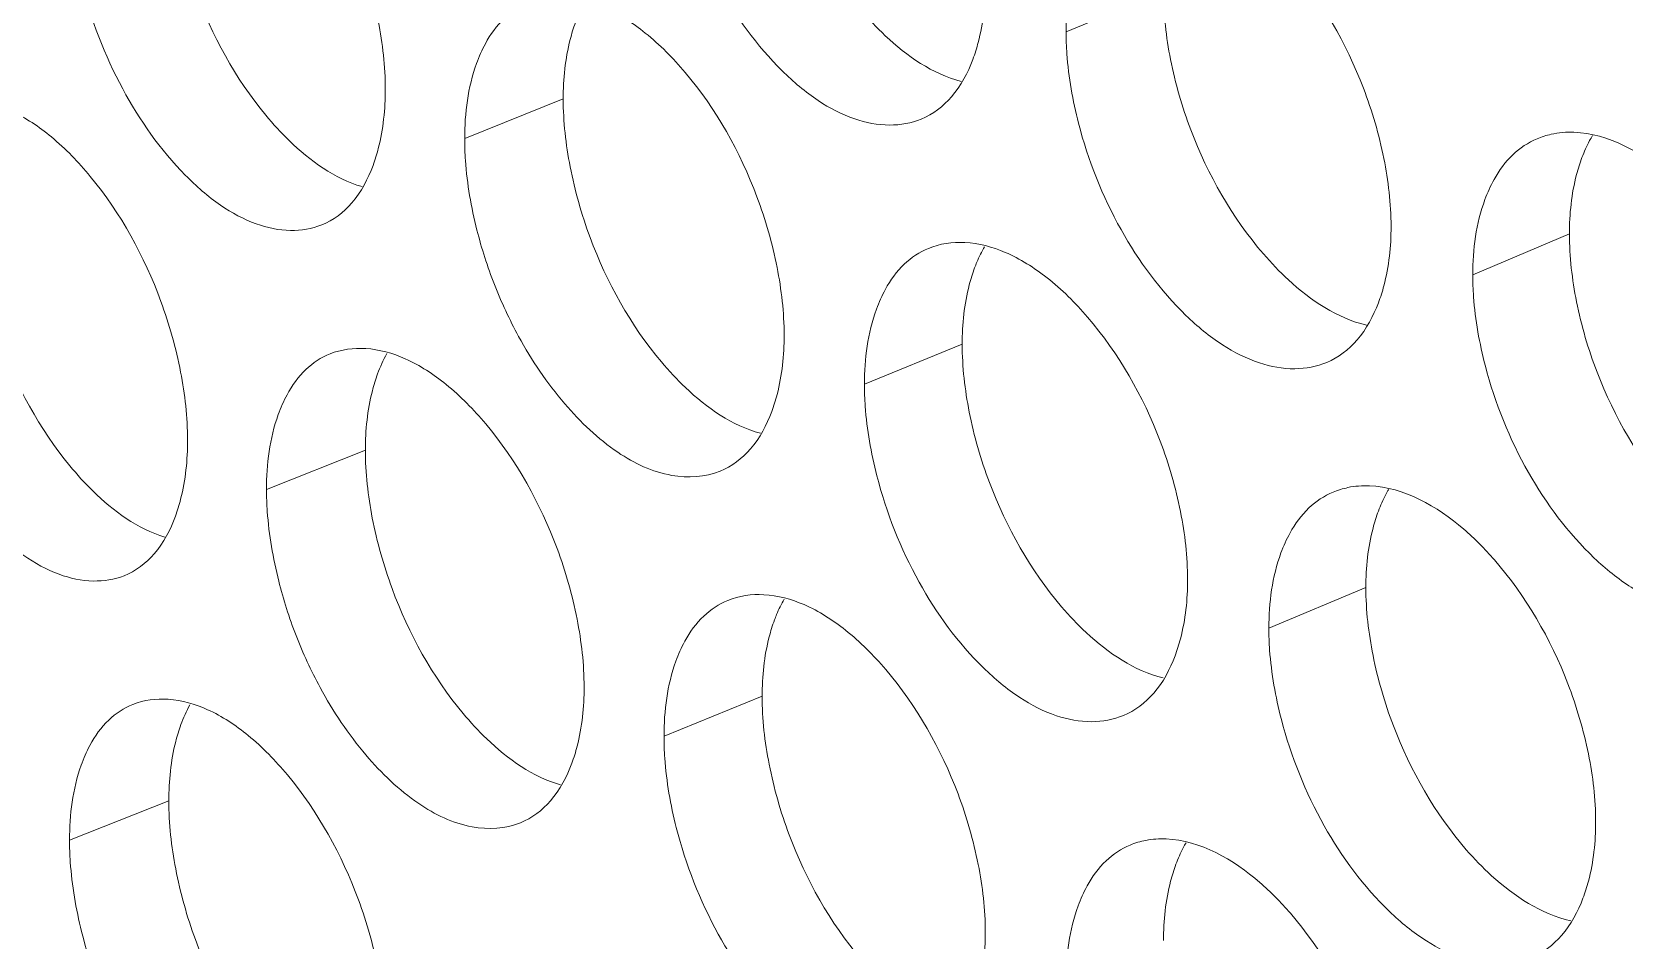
# Model space of a CAD drawing. Header units: millimetres. Extents: x 1177 to 4147, y 93 to 2194.
# Drawn here: x 2538.85 to 2552.07, y 868.62 to 876.15 of the extents above; entities that cross this region are included whole.
import ezdxf

# ---------------------------------------------------------------- set-up
doc = ezdxf.new("R2010")
doc.units = ezdxf.units.MM
doc.header["$LTSCALE"] = 0.1
doc.layers.get('0').update_dxf_attribs({"lineweight": 13})
doc.layers.add('标注', color=251, linetype='Continuous', lineweight=9)

# ---------------------------------------------------------------- blocks, each defined once
blk = doc.blocks.new('02')
at = {"layer": '标注'}
for p, q in [((4409.479, 843.393), (4408.324, 842.914)), ((4402.363, 842.12), (4401.195, 841.65)), ((4414.291, 840.519), (4413.145, 840.035)), ((4407.093, 839.213), (4405.934, 838.737)), ((4400.018, 837.957), (4398.846, 837.489)), ((4411.878, 836.328), (4410.728, 835.847)), ((4404.721, 835.039), (4403.558, 834.566)), ((4397.688, 833.8), (4396.511, 833.335)), ((4397.688, 833.8), (4396.511, 833.335))]:
    blk.add_line(p, q, dxfattribs=at)
for centre, radius, start, end in [((4414.281, 840.763), 0.96, 102.3564, 112.9065), ((4411.856, 836.58), 0.952, 101.531, 112.7006)]:
    blk.add_arc(centre, radius, start, end, dxfattribs=at)
for points, knots in [([(4400.254, 842.235), (4400.254, 842.505), (4400.189, 843.065), (4399.882, 844.151), (4399.457, 844.921), (4399.094, 845.357)], [0, 0, 0, 0, 0.239421, 0.496413, 1, 1, 1, 1]), ([(4397.688, 845.05), (4397.688, 844.78), (4397.751, 844.219), (4398.056, 843.133), (4398.477, 842.362), (4398.838, 841.926)], [0, 0, 0, 0, 0.239633, 0.496767, 1, 1, 1, 1]), ([(4403.704, 844.732), (4403.816, 844.294), (4404.139, 843.47), (4404.767, 842.598), (4405.356, 842.097), (4405.791, 841.87), (4406.218, 841.785), (4406.49, 841.833), (4406.608, 841.881)], [0, 0, 0, 0, 0.303606, 0.588083, 0.712204, 0.820335, 0.914512, 1, 1, 1, 1]), ([(4408.574, 844.041), (4408.532, 843.966), (4408.375, 843.61), (4408.324, 843.215), (4408.324, 842.914)], [0, 0, 0, 0, 0.223347, 1, 1, 1, 1]), ([(4412.177, 840.609), (4412.177, 840.879), (4412.11, 841.439), (4411.793, 842.523), (4411.355, 843.287), (4410.983, 843.717)], [0, 0, 0, 0, 0.23906, 0.495656, 1, 1, 1, 1]), ([(4396.654, 843.5), (4396.764, 843.063), (4397.079, 842.24), (4397.694, 841.365), (4398.271, 840.858), (4398.697, 840.626), (4399.116, 840.536), (4399.384, 840.579), (4399.5, 840.626)], [0, 0, 0, 0, 0.305092, 0.590325, 0.714405, 0.822131, 0.915528, 1, 1, 1, 1]), ([(4407.219, 842.589), (4407.244, 842.655), (4407.335, 842.947), (4407.367, 843.257), (4407.367, 843.493)], [0, 0, 0, 0, 0.229953, 1, 1, 1, 1]), ([(4409.479, 843.393), (4409.479, 843.123), (4409.544, 842.563), (4409.858, 841.479), (4410.293, 840.713), (4410.664, 840.283)], [0, 0, 0, 0, 0.239274, 0.496012, 1, 1, 1, 1]), ([(4401.95, 843.259), (4401.844, 843.217), (4401.64, 843.081), (4401.499, 842.884), (4401.44, 842.774)], [0, 0, 0, 0, 0.477116, 1, 1, 1, 1]), ([(4403.809, 842.434), (4403.666, 842.603), (4403.374, 842.899), (4402.886, 843.217), (4402.398, 843.355), (4402.083, 843.313), (4401.95, 843.259)], [0, 0, 0, 0, 0.307992, 0.574392, 0.80034, 1, 1, 1, 1]), ([(4402.508, 843.025), (4402.484, 842.959), (4402.394, 842.666), (4402.363, 842.356), (4402.363, 842.12)], [0, 0, 0, 0, 0.229578, 1, 1, 1, 1]), ([(4405.893, 843.173), (4405.983, 843.067), (4406.316, 842.711), (4406.742, 842.416), (4407.081, 842.328)], [0, 0, 0, 0, 0.285322, 1, 1, 1, 1]), ([(4408.324, 842.914), (4408.324, 842.827), (4408.339, 842.463), (4408.403, 842.101), (4408.472, 841.832)], [0, 0, 0, 0, 0.237972, 1, 1, 1, 1]), ([(4401.44, 842.774), (4401.399, 842.699), (4401.244, 842.344), (4401.195, 841.95), (4401.195, 841.65)], [0, 0, 0, 0, 0.222686, 1, 1, 1, 1]), ([(4404.982, 839.318), (4404.982, 839.588), (4404.917, 840.148), (4404.605, 841.233), (4404.176, 842), (4403.809, 842.434)], [0, 0, 0, 0, 0.239276, 0.49611, 1, 1, 1, 1]), ([(4406.608, 841.881), (4406.745, 841.938), (4407.009, 842.141), (4407.16, 842.429), (4407.219, 842.589)], [0, 0, 0, 0, 0.46659, 1, 1, 1, 1]), ([(4396.757, 841.201), (4396.618, 841.37), (4396.333, 841.667), (4395.857, 841.987), (4395.38, 842.131), (4395.069, 842.094), (4394.939, 842.043)], [0, 0, 0, 0, 0.309532, 0.576416, 0.801728, 1, 1, 1, 1]), ([(4400.109, 841.332), (4400.133, 841.398), (4400.223, 841.691), (4400.254, 841.999), (4400.254, 842.235)], [0, 0, 0, 0, 0.229514, 1, 1, 1, 1]), ([(4402.363, 842.12), (4402.363, 841.851), (4402.427, 841.29), (4402.736, 840.205), (4403.162, 839.436), (4403.527, 839.002)], [0, 0, 0, 0, 0.239489, 0.496465, 1, 1, 1, 1]), ([(4398.838, 841.926), (4398.925, 841.821), (4399.245, 841.471), (4399.652, 841.176), (4399.979, 841.08)], [0, 0, 0, 0, 0.285211, 1, 1, 1, 1]), ([(4408.472, 841.832), (4408.585, 841.393), (4408.913, 840.568), (4409.551, 839.698), (4410.148, 839.201), (4410.589, 838.977), (4411.022, 838.896), (4411.296, 838.947), (4411.415, 838.997)], [0, 0, 0, 0, 0.302626, 0.586607, 0.710758, 0.819158, 0.913847, 1, 1, 1, 1]), ([(4415.834, 840.851), (4415.72, 840.98), (4415.315, 841.391), (4414.756, 841.71), (4414.345, 841.725)], [0, 0, 0, 0, 0.29472, 1, 1, 1, 1]), ([(4414.565, 841.686), (4414.553, 841.666), (4414.506, 841.582), (4414.466, 841.494), (4414.44, 841.425)], [0, 0, 0, 0, 0.242079, 1, 1, 1, 1]), ([(4401.195, 841.65), (4401.195, 841.563), (4401.209, 841.198), (4401.272, 840.836), (4401.34, 840.566)], [0, 0, 0, 0, 0.237892, 1, 1, 1, 1]), ([(4413.907, 841.648), (4413.802, 841.603), (4413.6, 841.467), (4413.458, 841.272), (4413.398, 841.164)], [0, 0, 0, 0, 0.479572, 1, 1, 1, 1]), ([(4399.5, 840.626), (4399.637, 840.681), (4399.901, 840.883), (4400.05, 841.172), (4400.109, 841.332)], [0, 0, 0, 0, 0.464648, 1, 1, 1, 1]), ([(4414.44, 841.425), (4414.415, 841.359), (4414.323, 841.066), (4414.291, 840.756), (4414.291, 840.519)], [0, 0, 0, 0, 0.230311, 1, 1, 1, 1]), ([(4397.91, 838.077), (4397.91, 838.347), (4397.846, 838.907), (4397.54, 839.993), (4397.119, 840.764), (4396.757, 841.201)], [0, 0, 0, 0, 0.239493, 0.496564, 1, 1, 1, 1]), ([(4413.398, 841.164), (4413.356, 841.088), (4413.196, 840.733), (4413.145, 840.336), (4413.145, 840.035)], [0, 0, 0, 0, 0.2238, 1, 1, 1, 1]), ([(4395.371, 840.898), (4395.371, 840.628), (4395.434, 840.067), (4395.736, 838.981), (4396.155, 838.209), (4396.515, 837.771)], [0, 0, 0, 0, 0.239706, 0.496917, 1, 1, 1, 1]), ([(4401.34, 840.566), (4401.396, 840.347), (4401.535, 839.915), (4401.862, 839.21), (4402.332, 838.515), (4402.943, 837.928), (4403.596, 837.612), (4404.046, 837.635), (4404.224, 837.707)], [0, 0, 0, 0, 0.152387, 0.304947, 0.522872, 0.714293, 0.870269, 1, 1, 1, 1]), ([(4412.027, 839.704), (4412.052, 839.77), (4412.145, 840.063), (4412.177, 840.373), (4412.177, 840.609)], [0, 0, 0, 0, 0.230247, 1, 1, 1, 1]), ([(4408.578, 839.534), (4408.433, 839.703), (4408.136, 839.999), (4407.641, 840.314), (4407.146, 840.449), (4406.827, 840.404), (4406.692, 840.348)], [0, 0, 0, 0, 0.30699, 0.573081, 0.799443, 1, 1, 1, 1]), ([(4407.357, 840.368), (4407.323, 840.309), (4407.283, 840.226), (4407.249, 840.14), (4407.24, 840.118)], [0, 0, 0, 0, 0.741765, 1, 1, 1, 1]), ([(4414.291, 840.519), (4414.291, 840.25), (4414.357, 839.69), (4414.675, 838.607), (4415.114, 837.843), (4415.489, 837.415)], [0, 0, 0, 0, 0.239131, 0.495711, 1, 1, 1, 1]), ([(4406.692, 840.348), (4406.587, 840.305), (4406.383, 840.169), (4406.242, 839.972), (4406.182, 839.863)], [0, 0, 0, 0, 0.478136, 1, 1, 1, 1]), ([(4410.664, 840.283), (4410.756, 840.175), (4411.099, 839.816), (4411.537, 839.521), (4411.884, 839.439)], [0, 0, 0, 0, 0.285356, 1, 1, 1, 1]), ([(4407.24, 840.118), (4407.216, 840.052), (4407.125, 839.759), (4407.093, 839.449), (4407.093, 839.213)], [0, 0, 0, 0, 0.229871, 1, 1, 1, 1]), ([(4413.145, 840.035), (4413.145, 839.949), (4413.16, 839.584), (4413.224, 839.222), (4413.295, 838.953)], [0, 0, 0, 0, 0.238027, 1, 1, 1, 1]), ([(4406.182, 839.863), (4406.141, 839.788), (4405.984, 839.433), (4405.934, 839.038), (4405.934, 838.737)], [0, 0, 0, 0, 0.223124, 1, 1, 1, 1]), ([(4411.415, 838.997), (4411.552, 839.054), (4411.815, 839.257), (4411.967, 839.546), (4412.027, 839.704)], [0, 0, 0, 0, 0.467837, 1, 1, 1, 1]), ([(4409.765, 836.423), (4409.765, 836.693), (4409.699, 837.253), (4409.384, 838.337), (4408.949, 839.103), (4408.578, 839.534)], [0, 0, 0, 0, 0.239132, 0.495807, 1, 1, 1, 1]), ([(4394.332, 839.35), (4394.441, 838.914), (4394.754, 838.091), (4395.363, 837.215), (4395.936, 836.707), (4396.36, 836.473), (4396.776, 836.381), (4397.043, 836.423), (4397.158, 836.468)], [0, 0, 0, 0, 0.305591, 0.59108, 0.715148, 0.822737, 0.915872, 1, 1, 1, 1]), ([(4404.835, 838.414), (4404.86, 838.48), (4404.951, 838.773), (4404.982, 839.082), (4404.982, 839.318)], [0, 0, 0, 0, 0.229806, 1, 1, 1, 1]), ([(4399.599, 839.098), (4399.493, 839.056), (4399.289, 838.921), (4399.149, 838.722), (4399.089, 838.613)], [0, 0, 0, 0, 0.476586, 1, 1, 1, 1]), ([(4401.444, 838.268), (4401.302, 838.437), (4401.013, 838.733), (4400.53, 839.051), (4400.045, 839.192), (4399.731, 839.151), (4399.599, 839.098)], [0, 0, 0, 0, 0.3085, 0.575059, 0.800797, 1, 1, 1, 1]), ([(4407.093, 839.213), (4407.093, 838.943), (4407.158, 838.384), (4407.471, 837.299), (4407.902, 836.532), (4408.271, 836.1)], [0, 0, 0, 0, 0.239345, 0.496163, 1, 1, 1, 1]), ([(4400.163, 838.861), (4400.139, 838.795), (4400.049, 838.502), (4400.018, 838.193), (4400.018, 837.957)], [0, 0, 0, 0, 0.229432, 1, 1, 1, 1]), ([(4403.527, 839.002), (4403.617, 838.896), (4403.945, 838.542), (4404.365, 838.247), (4404.7, 838.156)], [0, 0, 0, 0, 0.285293, 1, 1, 1, 1]), ([(4413.295, 838.953), (4413.409, 838.514), (4413.742, 837.689), (4414.389, 836.82), (4414.994, 836.327), (4415.442, 836.106), (4415.879, 836.03), (4416.156, 836.084), (4416.276, 836.135)], [0, 0, 0, 0, 0.301654, 0.585147, 0.709328, 0.817996, 0.913192, 1, 1, 1, 1]), ([(4405.934, 838.737), (4405.934, 838.65), (4405.948, 838.286), (4406.012, 837.923), (4406.081, 837.654)], [0, 0, 0, 0, 0.237945, 1, 1, 1, 1]), ([(4399.089, 838.613), (4399.048, 838.537), (4398.894, 838.183), (4398.846, 837.789), (4398.846, 837.489)], [0, 0, 0, 0, 0.222471, 1, 1, 1, 1]), ([(4404.224, 837.707), (4404.362, 837.763), (4404.626, 837.966), (4404.776, 838.255), (4404.835, 838.414)], [0, 0, 0, 0, 0.465952, 1, 1, 1, 1]), ([(4402.611, 835.149), (4402.611, 835.418), (4402.546, 835.979), (4402.236, 837.064), (4401.81, 837.833), (4401.444, 838.268)], [0, 0, 0, 0, 0.239348, 0.496261, 1, 1, 1, 1]), ([(4397.766, 837.174), (4397.79, 837.24), (4397.88, 837.533), (4397.91, 837.841), (4397.91, 838.077)], [0, 0, 0, 0, 0.229368, 1, 1, 1, 1]), ([(4400.018, 837.957), (4400.018, 837.687), (4400.082, 837.127), (4400.389, 836.041), (4400.812, 835.271), (4401.176, 834.836)], [0, 0, 0, 0, 0.239561, 0.496616, 1, 1, 1, 1]), ([(4396.515, 837.771), (4396.6, 837.667), (4396.916, 837.318), (4397.317, 837.024), (4397.64, 836.925)], [0, 0, 0, 0, 0.285157, 1, 1, 1, 1]), ([(4406.081, 837.654), (4406.194, 837.216), (4406.519, 836.392), (4407.152, 835.52), (4407.745, 835.021), (4408.183, 834.795), (4408.613, 834.713), (4408.886, 834.762), (4409.004, 834.811)], [0, 0, 0, 0, 0.303115, 0.587343, 0.711479, 0.819744, 0.914178, 1, 1, 1, 1]), ([(4413.402, 836.656), (4413.289, 836.785), (4412.887, 837.197), (4412.33, 837.518), (4411.921, 837.534)], [0, 0, 0, 0, 0.295157, 1, 1, 1, 1]), ([(4398.846, 837.489), (4398.846, 837.403), (4398.86, 837.038), (4398.923, 836.675), (4398.991, 836.405)], [0, 0, 0, 0, 0.237866, 1, 1, 1, 1]), ([(4411.489, 837.459), (4411.384, 837.415), (4411.181, 837.279), (4411.039, 837.083), (4410.979, 836.975)], [0, 0, 0, 0, 0.479105, 1, 1, 1, 1]), ([(4412.149, 837.491), (4412.137, 837.472), (4412.091, 837.389), (4412.052, 837.301), (4412.027, 837.234)], [0, 0, 0, 0, 0.242084, 1, 1, 1, 1]), ([(4397.158, 836.468), (4397.295, 836.523), (4397.559, 836.725), (4397.707, 837.014), (4397.766, 837.174)], [0, 0, 0, 0, 0.463981, 1, 1, 1, 1]), ([(4412.027, 837.234), (4412.002, 837.168), (4411.91, 836.875), (4411.878, 836.565), (4411.878, 836.328)], [0, 0, 0, 0, 0.230164, 1, 1, 1, 1]), ([(4410.979, 836.975), (4410.937, 836.899), (4410.779, 836.544), (4410.728, 836.148), (4410.728, 835.847)], [0, 0, 0, 0, 0.223573, 1, 1, 1, 1]), ([(4414.602, 833.551), (4414.602, 833.821), (4414.535, 834.38), (4414.216, 835.464), (4413.776, 836.227), (4413.402, 836.656)], [0, 0, 0, 0, 0.238989, 0.495505, 1, 1, 1, 1]), ([(4398.991, 836.405), (4399.046, 836.186), (4399.183, 835.755), (4399.508, 835.049), (4399.975, 834.354), (4400.581, 833.766), (4401.229, 833.447), (4401.678, 833.467), (4401.855, 833.539)], [0, 0, 0, 0, 0.152652, 0.305439, 0.523584, 0.715027, 0.870754, 1, 1, 1, 1]), ([(4409.616, 835.519), (4409.641, 835.585), (4409.733, 835.878), (4409.765, 836.187), (4409.765, 836.423)], [0, 0, 0, 0, 0.2301, 1, 1, 1, 1]), ([(4406.187, 835.356), (4406.042, 835.525), (4405.748, 835.821), (4405.257, 836.138), (4404.765, 836.274), (4404.448, 836.231), (4404.314, 836.176)], [0, 0, 0, 0, 0.307488, 0.573733, 0.799889, 1, 1, 1, 1]), ([(4411.878, 836.328), (4411.878, 836.059), (4411.944, 835.499), (4412.26, 834.415), (4412.697, 833.65), (4413.069, 833.221)], [0, 0, 0, 0, 0.239203, 0.495862, 1, 1, 1, 1]), ([(4404.314, 836.176), (4404.209, 836.133), (4404.005, 835.997), (4403.864, 835.8), (4403.804, 835.691)], [0, 0, 0, 0, 0.477633, 1, 1, 1, 1]), ([(4404.982, 836.19), (4404.948, 836.132), (4404.909, 836.05), (4404.876, 835.966), (4404.868, 835.944)], [0, 0, 0, 0, 0.741798, 1, 1, 1, 1]), ([(4408.271, 836.1), (4408.363, 835.993), (4408.701, 835.636), (4409.133, 835.341), (4409.476, 835.256)], [0, 0, 0, 0, 0.285343, 1, 1, 1, 1]), ([(4404.868, 835.944), (4404.843, 835.878), (4404.753, 835.584), (4404.721, 835.275), (4404.721, 835.039)], [0, 0, 0, 0, 0.229724, 1, 1, 1, 1]), ([(4410.728, 835.847), (4410.728, 835.76), (4410.742, 835.395), (4410.807, 835.034), (4410.877, 834.765)], [0, 0, 0, 0, 0.238, 1, 1, 1, 1]), ([(4403.804, 835.691), (4403.763, 835.615), (4403.607, 835.26), (4403.558, 834.866), (4403.558, 834.566)], [0, 0, 0, 0, 0.222904, 1, 1, 1, 1]), ([(4409.004, 834.811), (4409.142, 834.868), (4409.405, 835.071), (4409.557, 835.36), (4409.616, 835.519)], [0, 0, 0, 0, 0.467218, 1, 1, 1, 1]), ([(4407.367, 832.243), (4407.367, 832.512), (4407.301, 833.072), (4406.988, 834.157), (4406.555, 834.924), (4406.187, 835.356)], [0, 0, 0, 0, 0.239204, 0.495958, 1, 1, 1, 1]), ([(4402.465, 834.245), (4402.49, 834.311), (4402.58, 834.604), (4402.611, 834.913), (4402.611, 835.149)], [0, 0, 0, 0, 0.22966, 1, 1, 1, 1]), ([(4397.262, 834.943), (4397.156, 834.901), (4396.951, 834.765), (4396.812, 834.567), (4396.752, 834.457)], [0, 0, 0, 0, 0.476042, 1, 1, 1, 1]), ([(4397.262, 834.943), (4397.156, 834.901), (4396.951, 834.765), (4396.812, 834.567), (4396.752, 834.457)], [0, 0, 0, 0, 0.476042, 1, 1, 1, 1]), ([(4399.094, 834.107), (4398.953, 834.276), (4398.666, 834.572), (4398.186, 834.892), (4397.705, 835.034), (4397.394, 834.995), (4397.262, 834.943)], [0, 0, 0, 0, 0.309013, 0.575734, 0.801259, 1, 1, 1, 1]), ([(4399.094, 834.107), (4398.953, 834.276), (4398.666, 834.572), (4398.186, 834.892), (4397.705, 835.034), (4397.394, 834.995), (4397.262, 834.943)], [0, 0, 0, 0, 0.309013, 0.575734, 0.801259, 1, 1, 1, 1]), ([(4404.721, 835.039), (4404.721, 834.769), (4404.786, 834.209), (4405.096, 833.124), (4405.525, 832.356), (4405.893, 831.923)], [0, 0, 0, 0, 0.239417, 0.496314, 1, 1, 1, 1]), ([(4397.831, 834.703), (4397.807, 834.637), (4397.718, 834.344), (4397.688, 834.035), (4397.688, 833.8)], [0, 0, 0, 0, 0.229286, 1, 1, 1, 1]), ([(4397.831, 834.703), (4397.807, 834.637), (4397.718, 834.344), (4397.688, 834.035), (4397.688, 833.8)], [0, 0, 0, 0, 0.229286, 1, 1, 1, 1]), ([(4401.176, 834.836), (4401.264, 834.731), (4401.588, 834.378), (4402.002, 834.084), (4402.333, 833.99)], [0, 0, 0, 0, 0.285256, 1, 1, 1, 1]), ([(4410.877, 834.765), (4410.991, 834.326), (4411.321, 833.501), (4411.963, 832.631), (4412.564, 832.136), (4413.009, 831.914), (4413.444, 831.835), (4413.719, 831.887), (4413.839, 831.938)], [0, 0, 0, 0, 0.302139, 0.585875, 0.710041, 0.818575, 0.913518, 1, 1, 1, 1]), ([(4403.558, 834.566), (4403.558, 834.479), (4403.572, 834.114), (4403.635, 833.752), (4403.704, 833.482)], [0, 0, 0, 0, 0.237919, 1, 1, 1, 1]), ([(4396.752, 834.457), (4396.712, 834.381), (4396.559, 834.027), (4396.511, 833.634), (4396.511, 833.335)], [0, 0, 0, 0, 0.222259, 1, 1, 1, 1]), ([(4396.752, 834.457), (4396.712, 834.381), (4396.559, 834.027), (4396.511, 833.634), (4396.511, 833.335)], [0, 0, 0, 0, 0.222259, 1, 1, 1, 1]), ([(4401.855, 833.539), (4401.992, 833.594), (4402.256, 833.797), (4402.406, 834.086), (4402.465, 834.245)], [0, 0, 0, 0, 0.465305, 1, 1, 1, 1]), ([(4400.254, 830.985), (4400.254, 831.255), (4400.189, 831.815), (4399.882, 832.901), (4399.457, 833.671), (4399.094, 834.107)], [0, 0, 0, 0, 0.239421, 0.496413, 1, 1, 1, 1]), ([(4400.254, 830.985), (4400.254, 831.255), (4400.189, 831.815), (4399.882, 832.901), (4399.457, 833.671), (4399.094, 834.107)], [0, 0, 0, 0, 0.239421, 0.496413, 1, 1, 1, 1]), ([(4397.688, 833.8), (4397.688, 833.53), (4397.751, 832.969), (4398.056, 831.883), (4398.477, 831.112), (4398.838, 830.676)], [0, 0, 0, 0, 0.239633, 0.496767, 1, 1, 1, 1]), ([(4397.688, 833.8), (4397.688, 833.53), (4397.751, 832.969), (4398.056, 831.883), (4398.477, 831.112), (4398.838, 830.676)], [0, 0, 0, 0, 0.239633, 0.496767, 1, 1, 1, 1]), ([(4403.704, 833.482), (4403.816, 833.044), (4404.139, 832.22), (4404.767, 831.348), (4405.356, 830.847), (4405.791, 830.62), (4406.218, 830.535), (4406.49, 830.583), (4406.608, 830.631)], [0, 0, 0, 0, 0.303606, 0.588083, 0.712204, 0.820335, 0.914512, 1, 1, 1, 1]), ([(4414.452, 832.646), (4414.477, 832.712), (4414.57, 833.005), (4414.602, 833.315), (4414.602, 833.551)], [0, 0, 0, 0, 0.230395, 1, 1, 1, 1]), ([(4396.511, 833.335), (4396.511, 833.248), (4396.525, 832.883), (4396.587, 832.52), (4396.654, 832.25)], [0, 0, 0, 0, 0.23784, 1, 1, 1, 1]), ([(4396.511, 833.335), (4396.511, 833.248), (4396.525, 832.883), (4396.587, 832.52), (4396.654, 832.25)], [0, 0, 0, 0, 0.23784, 1, 1, 1, 1]), ([(4409.084, 833.276), (4408.978, 833.232), (4408.775, 833.096), (4408.634, 832.9), (4408.574, 832.791)], [0, 0, 0, 0, 0.478627, 1, 1, 1, 1]), ([(4410.983, 832.467), (4410.871, 832.597), (4410.472, 833.008), (4409.918, 833.332), (4409.51, 833.348)], [0, 0, 0, 0, 0.295598, 1, 1, 1, 1]), ([(4409.746, 833.302), (4409.735, 833.283), (4409.69, 833.201), (4409.652, 833.115), (4409.627, 833.048)], [0, 0, 0, 0, 0.242093, 1, 1, 1, 1]), ([(4413.069, 833.221), (4413.163, 833.113), (4413.51, 832.752), (4413.955, 832.458), (4414.306, 832.378)], [0, 0, 0, 0, 0.285361, 1, 1, 1, 1]), ([(4409.627, 833.048), (4409.602, 832.982), (4409.511, 832.689), (4409.479, 832.379), (4409.479, 832.143)], [0, 0, 0, 0, 0.230017, 1, 1, 1, 1]), ([(4408.574, 832.791), (4408.532, 832.716), (4408.375, 832.36), (4408.324, 831.965), (4408.324, 831.664)], [0, 0, 0, 0, 0.223347, 1, 1, 1, 1]), ([(4413.839, 831.938), (4413.976, 831.996), (4414.239, 832.199), (4414.392, 832.487), (4414.452, 832.646)], [0, 0, 0, 0, 0.468447, 1, 1, 1, 1]), ([(4412.177, 829.359), (4412.177, 829.629), (4412.11, 830.189), (4411.793, 831.273), (4411.355, 832.037), (4410.983, 832.467)], [0, 0, 0, 0, 0.23906, 0.495656, 1, 1, 1, 1]), ([(4396.654, 832.25), (4396.764, 831.813), (4397.079, 830.99), (4397.694, 830.115), (4398.271, 829.608), (4398.697, 829.376), (4399.116, 829.286), (4399.384, 829.329), (4399.5, 829.376)], [0, 0, 0, 0, 0.305092, 0.590325, 0.714405, 0.822131, 0.915528, 1, 1, 1, 1]), ([(4396.654, 832.25), (4396.764, 831.813), (4397.079, 830.99), (4397.694, 830.115), (4398.271, 829.608), (4398.697, 829.376), (4399.116, 829.286), (4399.384, 829.329), (4399.5, 829.376)], [0, 0, 0, 0, 0.305092, 0.590325, 0.714405, 0.822131, 0.915528, 1, 1, 1, 1]), ([(4407.219, 831.339), (4407.244, 831.405), (4407.335, 831.697), (4407.367, 832.007), (4407.367, 832.243)], [0, 0, 0, 0, 0.229953, 1, 1, 1, 1])]:
    blk.add_open_spline(points, degree=3, knots=knots, dxfattribs=at)
for points in [[(4414.345, 841.725), (4414.255, 841.728), (4414.163, 841.721), (4414.075, 841.701)], [(4400.272, 839.101), (4400.229, 839.024), (4400.193, 838.943), (4400.163, 838.861)], [(4411.921, 837.534), (4411.836, 837.537), (4411.749, 837.531), (4411.666, 837.514)], [(4397.938, 834.939), (4397.896, 834.863), (4397.861, 834.784), (4397.831, 834.703)], [(4397.938, 834.939), (4397.896, 834.863), (4397.861, 834.784), (4397.831, 834.703)], [(4409.27, 833.331), (4409.206, 833.319), (4409.143, 833.301), (4409.084, 833.276)], [(4409.51, 833.348), (4409.43, 833.351), (4409.349, 833.346), (4409.27, 833.331)]]:
    blk.add_open_spline(points, degree=3, dxfattribs=at)

msp = doc.modelspace()

# ---------------------------------------------------------------- block references
at = {"xscale": 0.7, "yscale": 0.7, "zscale": 0.7}
msp.add_blockref('02', (-538.391, 286.112), dxfattribs=at)

doc.saveas('drawing.dxf')
